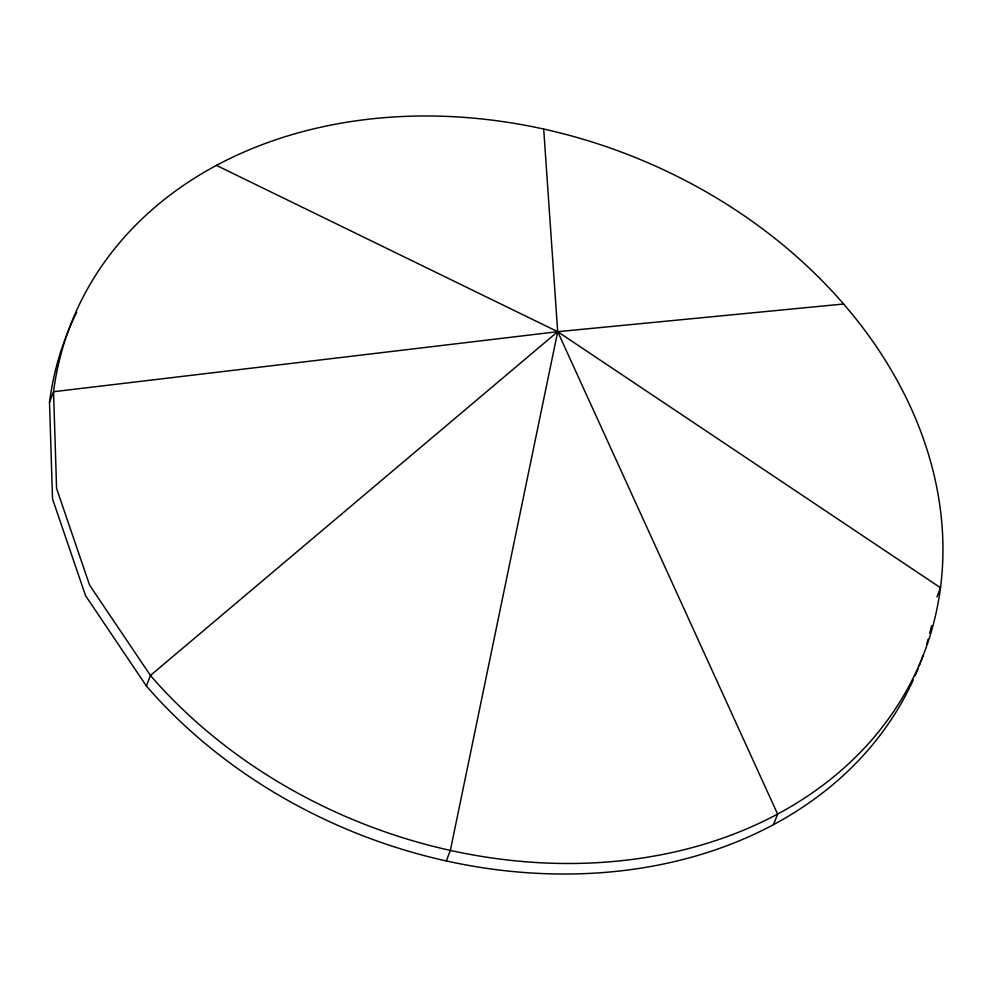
<?xml version="1.0" encoding="UTF-8"?>
<svg xmlns="http://www.w3.org/2000/svg" width="990" height="990" viewBox="0 0 990 990"><rect width="100%" height="100%" fill="white"/><g stroke="black" fill="none" stroke-linecap="round" stroke-linejoin="round"><path stroke-width="1.49" d="M913.213 679.982A457.244 359.828 21 0 1 568.285 874.009A457.244 359.828 21 0 1 146.384 685.996L85.573 595.72L52.532 498.948L49.5 402.249L53.547 391.718A457.244 359.828 21 0 1 656.89 166.716A457.244 359.828 21 0 1 857.748 754.949A457.244 359.828 21 0 1 150.43 675.465L89.62 585.189L56.578 488.404L53.547 391.718L557.692 331.687L843.616 304.004M146.384 685.996L150.43 675.465L557.692 331.687L543.696 129.059M446.304 860.941L450.351 850.41L557.692 331.687L216.439 165.392M773.561 824.608L777.608 814.077L557.692 331.687L940.5 587.751L936.961 596.97M918.077 668.658A457.244 359.828 21 0 1 915.094 675.762M49.5 402.249A457.244 359.828 21 0 1 76.688 312.246M931.553 625.73A457.244 359.828 21 0 1 929.709 633.291M928.088 639.293A457.244 359.828 21 0 1 926.788 643.772M922.977 655.603A457.244 359.828 21 0 1 919.215 665.775"/></g></svg>
